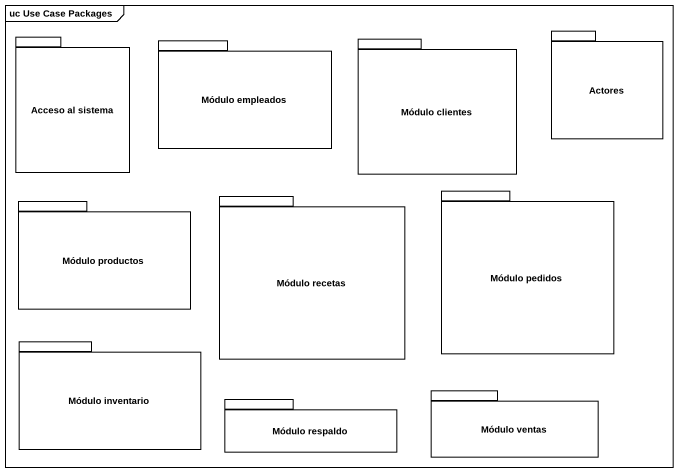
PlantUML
@startuml
mainframe uc Use Case Packages
package Actores {
}
package "Acceso al sistema" as Acceso_al_sistema {
}
package "Módulo empleados" as Módulo_empleados {
}
package "Módulo clientes" as Módulo_clientes {
}
package "Módulo productos" as Módulo_productos {
}
package "Módulo recetas" as Módulo_recetas {
}
package "Módulo pedidos" as Módulo_pedidos {
}
package "Módulo inventario" as Módulo_inventario {
}
package "Módulo respaldo" as Módulo_respaldo {
}
package "Módulo ventas" as Módulo_ventas {
}
@enduml
